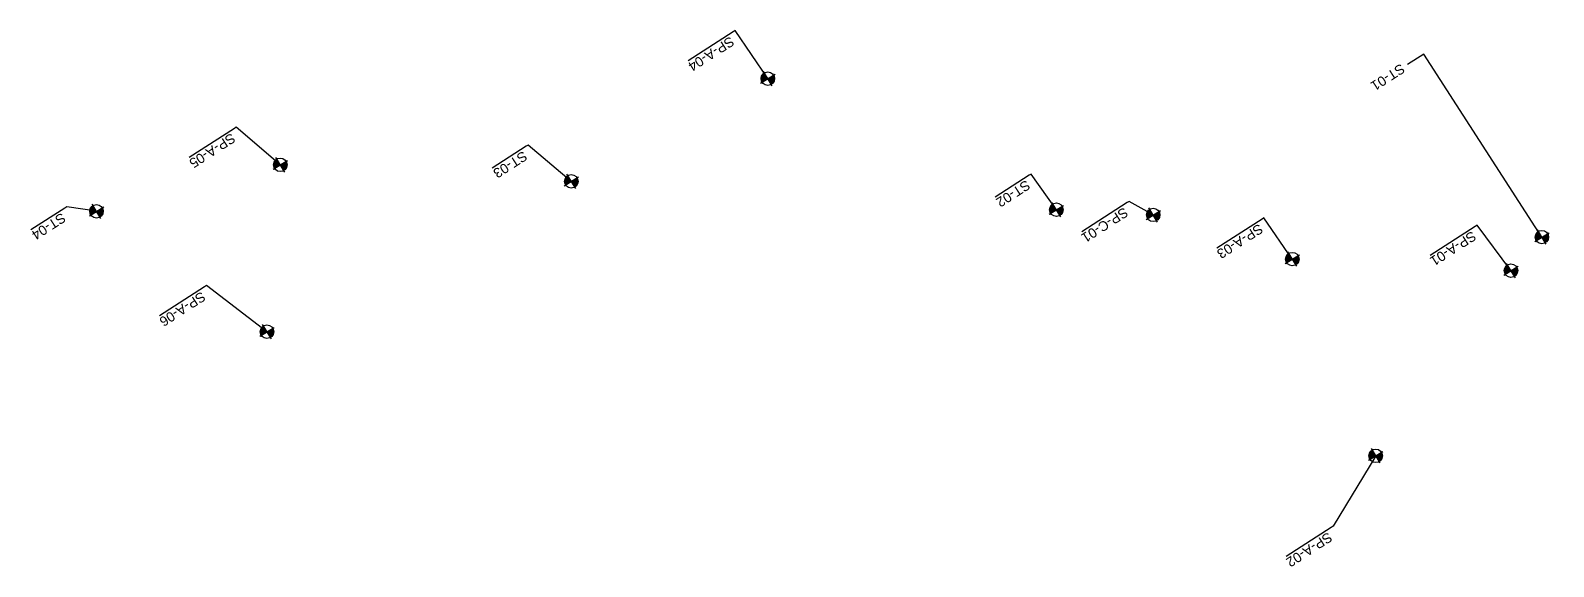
# Model space of a CAD drawing. Header units: millimetres. Extents: x 677716 to 680401, y 7829015 to 7830325.
# Drawn here: x 679774 to 680401, y 7830105 to 7830325 of the extents above; entities that cross this region are included whole.
import ezdxf
from ezdxf import colors
from ezdxf.entities.mleader import LeaderData, LeaderLine
from ezdxf.math import Vec2, Vec3

# ---------------------------------------------------------------- set-up
doc = ezdxf.new("R2010")
doc.units = ezdxf.units.MM
for name, color, linetype in [('G-SONDAGEM-TRADO', 130, 'Continuous'), ('G-SONDAGENS-ATERRO', 96, 'Continuous'), ('G-SONDAGENS-CORTE', 10, 'Continuous')]:
    doc.layers.add(name, color=color, linetype=linetype)
doc.styles.get("Standard").update_dxf_attribs({"font": 'arial.ttf'})

# ---------------------------------------------------------------- blocks, each defined once
blk = doc.blocks.new('A$C7828b402')
at = {"layer": 'G-SONDAGEM-TRADO'}
h = blk.add_hatch(color=256, dxfattribs=at)
h.paths.add_polyline_path([(-10.9, 2.1, -0.414214), (2.1, 10.9), (0, 0)])
h.paths.add_polyline_path([(-2.1, -10.9), (0, 0), (10.9, -2.1, -0.414214)])
for p, q in [((13.6, -2.7), (-13.6, 2.7)), ((2.7, 13.6), (-2.7, -13.6))]:
    blk.add_line(p, q, dxfattribs=at)
blk.add_circle((0, 0), 11.1, dxfattribs=at)
blk = doc.blocks.new('_None')
blk = doc.blocks.new('A$C9470597b')
at = {"layer": 'G-SONDAGENS-CORTE'}
h = blk.add_hatch(color=256, dxfattribs=at)
h.paths.add_polyline_path([(1.08, 2.55, -0.414214), (2.55, -1.08), (0, 0)])
h.paths.add_polyline_path([(-2.55, 1.08), (0, 0), (-1.08, -2.55, -0.414214)])
for p, q in [((3.19, -1.35), (-3.19, 1.35)), ((-1.35, -3.19), (1.35, 3.19))]:
    blk.add_line(p, q, dxfattribs=at)
blk.add_circle((0, 0), 2.77, dxfattribs=at)
blk = doc.blocks.new('A$C8f187f32')
at = {"layer": 'G-SONDAGENS-ATERRO'}
h = blk.add_hatch(color=256, dxfattribs=at)
h.paths.add_polyline_path([(-10.9, 2.1, -0.414214), (2.1, 10.9), (0, 0)])
h.paths.add_polyline_path([(-2.1, -10.9), (0, 0), (10.9, -2.1, -0.414214)])
for p, q in [((13.6, -2.7), (-13.6, 2.7)), ((2.7, 13.6), (-2.7, -13.6))]:
    blk.add_line(p, q, dxfattribs=at)
blk.add_circle((0, 0), 11.1, dxfattribs=at)

msp = doc.modelspace()

# ---------------------------------------------------------------- block references
at = {"color": 2, "rotation": 324.6044335989439}
msp.add_blockref('A$C9470597b', (680236.5, 7830249.34), dxfattribs=at)
at = {"layer": 'G-SONDAGEM-TRADO', "xscale": 0.25, "yscale": 0.25, "zscale": 0.25, "rotation": 222.6704106074319}
for p in [(679997.03, 7830263.17), (679801.68, 7830250.82), (680196.63, 7830251.48), (680396.43, 7830240.21)]:
    msp.add_blockref('A$C7828b402', p, dxfattribs=at)
at = {"layer": 'G-SONDAGENS-ATERRO', "xscale": 0.25, "yscale": 0.25, "zscale": 0.25, "rotation": 222.6704106040137}
for p in [(680077.92, 7830305.46), (679877.29, 7830269.97), (680293.73, 7830231.16), (680383.71, 7830226.4), (679871.8, 7830201.24), (680328.06, 7830150.15)]:
    msp.add_blockref('A$C8f187f32', p, dxfattribs=at)

# ---------------------------------------------------------------- leaders
at = {"layer": 'G-SONDAGEM-TRADO', "linetype": 'Continuous'}
ml = msp.add_multileader_mtext('Standard', dxfattribs=at)
ml.set_content('ST-01', color=256)
ml.set_leader_properties()
ml.set_arrow_properties(name='NONE')
ml.build(insert=Vec2(0, 0))
ctx = ml.context
ctx.base_point, ctx.plane_origin, ctx.plane_x_axis, ctx.plane_y_axis = Vec3(680341.1, 7830311.25), Vec3(680396.43, 7830240.21), Vec3(-0.84039, -0.541982), Vec3(0.541982, -0.84039)
notes = []
notes.append((ctx, [(0, (1, 1, 0), (680347.83, 7830315.59), (-0.84039, -0.541982), 8, [(0, [(680396.43, 7830240.21)], 0, [])])]))
ctx.mtext.insert, ctx.mtext.text_direction, ctx.mtext.rotation, ctx.mtext.flow_direction = Vec3(680340.53, 7830308.46), Vec3(-0.84039, -0.541982), 3.714387, 5
ml = msp.add_multileader_mtext('Standard', dxfattribs=at)
ml.set_content('ST-03', color=256)
ml.set_leader_properties()
ml.set_arrow_properties(name='NONE')
ml.build(insert=Vec2(0, 0))
ml.multileader.update_dxf_attribs({"text_left_attachment_type": 6, "dogleg_length": 0.966})
ctx = ml.context
ctx.base_point, ctx.plane_origin, ctx.plane_x_axis, ctx.plane_y_axis = Vec3(679978.5, 7830277.59), Vec3(679997.03, 7830263.17), Vec3(-0.84039, -0.541982), Vec3(0.541982, -0.84039)
ctx.left_attachment = 6
notes.append((ctx, [(0, (1, 1, 0), (679979.31, 7830278.12), (-0.84039, -0.541982), 0.966, [(0, [(679997.03, 7830263.17)], 0, [])])]))
ctx.mtext.insert, ctx.mtext.text_direction, ctx.mtext.rotation, ctx.mtext.line_spacing_factor, ctx.mtext.flow_direction = Vec3(679979.42, 7830272.48), Vec3(-0.84039, -0.541982), 3.714387, 0.3, 5
ml = msp.add_multileader_mtext('Standard', dxfattribs=at)
ml.set_content('ST-02', color=256)
ml.set_leader_properties()
ml.set_arrow_properties(name='NONE')
ml.build(insert=Vec2(0, 0))
ml.multileader.update_dxf_attribs({"text_left_attachment_type": 6})
ctx = ml.context
ctx.base_point, ctx.plane_origin, ctx.plane_x_axis, ctx.plane_y_axis = Vec3(680185.45, 7830265.65), Vec3(680196.63, 7830251.48), Vec3(-0.84039, -0.541982), Vec3(0.541982, -0.84039)
ctx.left_attachment = 6
notes.append((ctx, [(0, (1, 1, 0), (680186.26, 7830266.17), (-0.84039, -0.541982), 0.966, [(0, [(680196.63, 7830251.48)], 0, [])])]))
ctx.mtext.insert, ctx.mtext.text_direction, ctx.mtext.rotation, ctx.mtext.line_spacing_factor, ctx.mtext.flow_direction = Vec3(680186.37, 7830260.53), Vec3(-0.84039, -0.541982), 3.714387, 0.3, 5
ml = msp.add_multileader_mtext('Standard', dxfattribs=at)
ml.set_content('ST-04', color=256)
ml.set_leader_properties()
ml.set_arrow_properties(name='NONE')
ml.build(insert=Vec2(0, 0))
ml.multileader.update_dxf_attribs({"text_left_attachment_type": 6, "dogleg_length": 0.966})
ctx = ml.context
ctx.base_point, ctx.plane_origin, ctx.plane_x_axis, ctx.plane_y_axis = Vec3(679788.57, 7830252.17), Vec3(679801.68, 7830250.82), Vec3(-0.84039, -0.541982), Vec3(0.541982, -0.84039)
ctx.left_attachment = 6
notes.append((ctx, [(0, (1, 1, 0), (679789.39, 7830252.69), (-0.84039, -0.541982), 0.966, [(0, [(679801.68, 7830250.82)], 0, [])])]))
ctx.mtext.insert, ctx.mtext.text_direction, ctx.mtext.rotation, ctx.mtext.line_spacing_factor, ctx.mtext.flow_direction = Vec3(679789.49, 7830247.05), Vec3(-0.84039, -0.541982), 3.714387, 0.3, 5
at = {"layer": 'G-SONDAGENS-ATERRO', "linetype": 'Continuous'}
ml = msp.add_multileader_mtext('Standard', dxfattribs=at)
ml.set_content('SP-A-04', color=256)
ml.set_leader_properties()
ml.set_arrow_properties(name='NONE')
ml.build(insert=Vec2(0, 0))
ml.multileader.update_dxf_attribs({"text_left_attachment_type": 6, "dogleg_length": 0.966})
ctx = ml.context
ctx.base_point, ctx.plane_origin, ctx.plane_x_axis, ctx.plane_y_axis = Vec3(680063.67, 7830324.78), Vec3(680077.92, 7830305.46), Vec3(-0.84039, -0.541982), Vec3(0.541982, -0.84039)
ctx.left_attachment = 6
notes.append((ctx, [(0, (1, 1, 0), (680064.48, 7830325.31), (-0.84039, -0.541982), 0.966, [(0, [(680077.92, 7830305.46)], 0, [])])]))
ctx.mtext.insert, ctx.mtext.text_direction, ctx.mtext.rotation, ctx.mtext.line_spacing_factor, ctx.mtext.flow_direction = Vec3(680064.59, 7830319.66), Vec3(-0.84039, -0.541982), 3.714387, 0.3, 5
ml = msp.add_multileader_mtext('Standard', dxfattribs=at)
ml.set_content('SP-A-05', color=256)
ml.set_leader_properties()
ml.set_arrow_properties(name='NONE')
ml.build(insert=Vec2(0, 0))
ml.multileader.update_dxf_attribs({"text_left_attachment_type": 6, "dogleg_length": 0.966})
ctx = ml.context
ctx.base_point, ctx.plane_origin, ctx.plane_x_axis, ctx.plane_y_axis = Vec3(679858.39, 7830284.96), Vec3(679877.29, 7830269.97), Vec3(-0.84039, -0.541982), Vec3(0.541982, -0.84039)
ctx.left_attachment = 6
notes.append((ctx, [(0, (1, 1, 0), (679859.2, 7830285.49), (-0.84039, -0.541982), 0.966, [(0, [(679877.29, 7830269.97)], 0, [])])]))
ctx.mtext.insert, ctx.mtext.text_direction, ctx.mtext.rotation, ctx.mtext.line_spacing_factor, ctx.mtext.flow_direction = Vec3(679859.31, 7830279.85), Vec3(-0.84039, -0.541982), 3.714387, 0.3, 5
ml = msp.add_multileader_mtext('Standard', dxfattribs=at)
ml.set_content('SP-A-03', color=256)
ml.set_leader_properties()
ml.set_arrow_properties(name='NONE')
ml.build(insert=Vec2(0, 0))
ml.multileader.update_dxf_attribs({"text_left_attachment_type": 6, "dogleg_length": 0.966})
ctx = ml.context
ctx.base_point, ctx.plane_origin, ctx.plane_x_axis, ctx.plane_y_axis = Vec3(680281.26, 7830247.62), Vec3(680293.73, 7830231.16), Vec3(-0.84039, -0.541982), Vec3(0.541982, -0.84039)
ctx.left_attachment = 6
notes.append((ctx, [(0, (1, 1, 0), (680282.08, 7830248.15), (-0.84039, -0.541982), 0.966, [(0, [(680293.73, 7830231.16)], 0, [])])]))
ctx.mtext.insert, ctx.mtext.text_direction, ctx.mtext.rotation, ctx.mtext.line_spacing_factor, ctx.mtext.flow_direction = Vec3(680282.18, 7830242.51), Vec3(-0.84039, -0.541982), 3.714387, 0.3, 5
ml = msp.add_multileader_mtext('Standard', dxfattribs=at)
ml.set_content('SP-A-01', color=256)
ml.set_leader_properties()
ml.set_arrow_properties(name='NONE')
ml.build(insert=Vec2(0, 0))
ml.multileader.update_dxf_attribs({"text_left_attachment_type": 6, "dogleg_length": 0.966})
ctx = ml.context
ctx.base_point, ctx.plane_origin, ctx.plane_x_axis, ctx.plane_y_axis = Vec3(680368.95, 7830244.63), Vec3(680383.71, 7830226.4), Vec3(-0.84039, -0.541982), Vec3(0.541982, -0.84039)
ctx.left_attachment = 6
notes.append((ctx, [(0, (1, 1, 0), (680369.77, 7830245.16), (-0.84039, -0.541982), 0.966, [(0, [(680383.71, 7830226.4)], 0, [])])]))
ctx.mtext.insert, ctx.mtext.text_direction, ctx.mtext.rotation, ctx.mtext.line_spacing_factor, ctx.mtext.flow_direction = Vec3(680369.88, 7830239.52), Vec3(-0.84039, -0.541982), 3.714387, 0.3, 5
ml = msp.add_multileader_mtext('Standard', dxfattribs=at)
ml.set_content('SP-A-06', color=256)
ml.set_leader_properties()
ml.set_arrow_properties(name='NONE')
ml.build(insert=Vec2(0, 0))
ml.multileader.update_dxf_attribs({"text_left_attachment_type": 6, "dogleg_length": 0.966})
ctx = ml.context
ctx.base_point, ctx.plane_origin, ctx.plane_x_axis, ctx.plane_y_axis = Vec3(679846.11, 7830219.72), Vec3(679871.8, 7830201.24), Vec3(-0.84039, -0.541982), Vec3(0.541982, -0.84039)
ctx.left_attachment = 6
notes.append((ctx, [(0, (1, 1, 0), (679846.92, 7830220.24), (-0.84039, -0.541982), 0.966, [(0, [(679871.8, 7830201.24)], 0, [])])]))
ctx.mtext.insert, ctx.mtext.text_direction, ctx.mtext.rotation, ctx.mtext.line_spacing_factor, ctx.mtext.flow_direction = Vec3(679847.03, 7830214.6), Vec3(-0.84039, -0.541982), 3.714387, 0.3, 5
ml = msp.add_multileader_mtext('Standard', dxfattribs=at)
ml.set_content('SP-A-02', color=256)
ml.set_leader_properties()
ml.set_arrow_properties(name='NONE')
ml.build(insert=Vec2(0, 0))
ml.multileader.update_dxf_attribs({"text_left_attachment_type": 6, "dogleg_length": 0.966})
ctx = ml.context
ctx.base_point, ctx.plane_origin, ctx.plane_x_axis, ctx.plane_y_axis = Vec3(680309.75, 7830120.63), Vec3(680328.06, 7830150.15), Vec3(-0.84039, -0.541982), Vec3(0.541982, -0.84039)
ctx.left_attachment = 6
notes.append((ctx, [(0, (1, 1, 0), (680310.56, 7830121.16), (-0.84039, -0.541982), 0.966, [(0, [(680328.06, 7830150.15)], 0, [])])]))
ctx.mtext.insert, ctx.mtext.text_direction, ctx.mtext.rotation, ctx.mtext.line_spacing_factor, ctx.mtext.flow_direction = Vec3(680310.67, 7830115.52), Vec3(-0.84039, -0.541982), 3.714387, 0.3, 5
at = {"layer": 'G-SONDAGENS-CORTE', "linetype": 'Continuous'}
ml = msp.add_multileader_mtext('Standard', dxfattribs=at)
ml.set_content('SP-C-01', color=256)
ml.set_leader_properties()
ml.set_arrow_properties(name='NONE')
ml.build(insert=Vec2(0, 0))
ml.multileader.update_dxf_attribs({"text_left_attachment_type": 6, "dogleg_length": 0.966})
ctx = ml.context
ctx.base_point, ctx.plane_origin, ctx.plane_x_axis, ctx.plane_y_axis = Vec3(680225.74, 7830254.41), Vec3(680236.5, 7830249.34), Vec3(-0.84039, -0.541982), Vec3(0.541982, -0.84039)
ctx.left_attachment = 6
notes.append((ctx, [(0, (1, 1, 0), (680226.55, 7830254.93), (-0.84039, -0.541982), 0.966, [(0, [(680236.5, 7830249.34)], 0, [])])]))
ctx.mtext.insert, ctx.mtext.text_direction, ctx.mtext.rotation, ctx.mtext.line_spacing_factor, ctx.mtext.flow_direction = Vec3(680226.66, 7830249.29), Vec3(-0.84039, -0.541982), 3.714387, 0.3, 5
for ctx, leaders in notes:
    for number, flags, end, landing, length, lines in leaders:
        leader = LeaderData()
        leader.index, (leader.has_last_leader_line, leader.has_dogleg_vector, leader.attachment_direction) = number, flags
        leader.last_leader_point, leader.dogleg_vector, leader.dogleg_length = Vec3(end), Vec3(landing), length
        for number, points, colour, breaks in lines:
            line = LeaderLine()
            line.index, line.vertices, line.color, line.breaks = number, Vec3.list(points), colors.encode_raw_color(colour), breaks
            leader.lines.append(line)
        ctx.leaders.append(leader)

doc.saveas('drawing.dxf')
